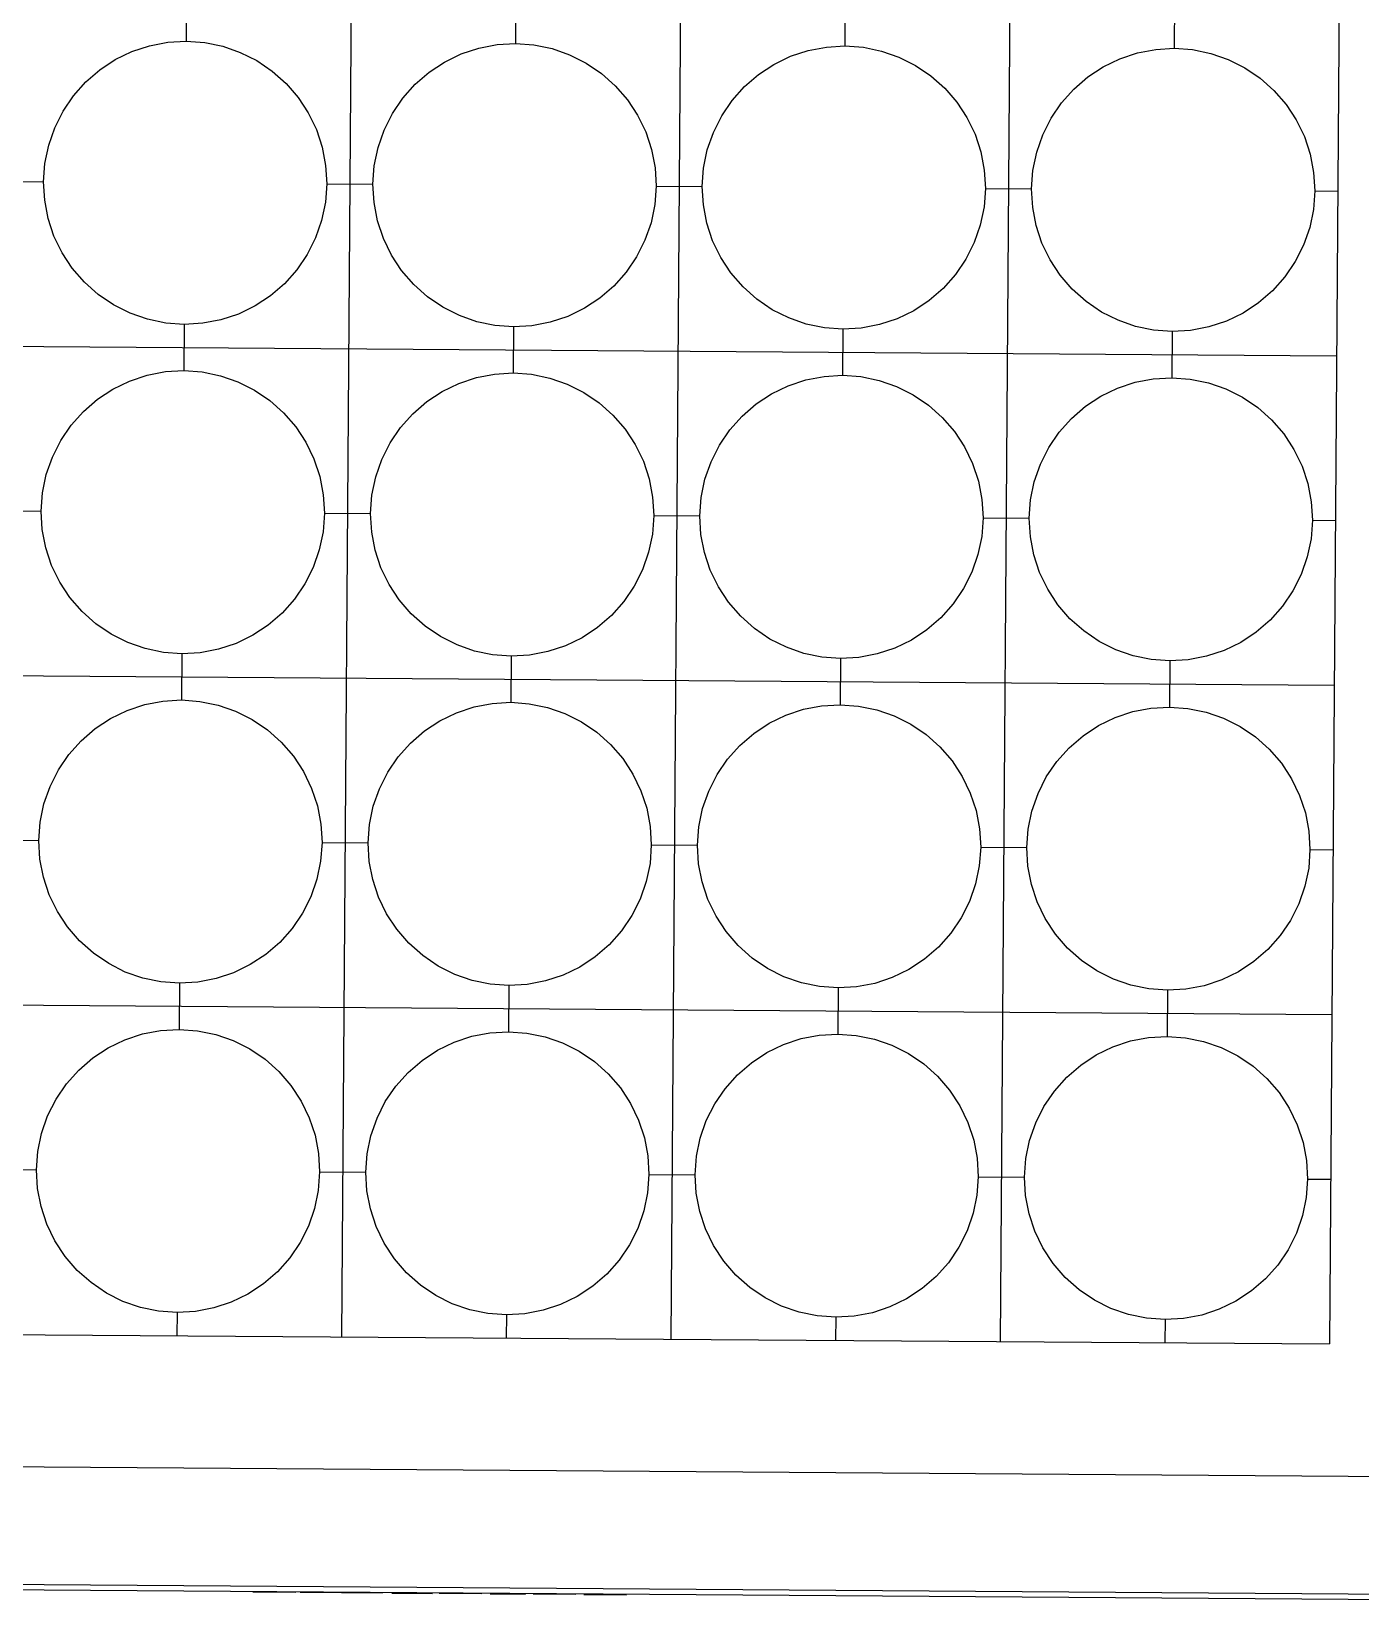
# Model space of a CAD drawing. Header units: metres. Extents: x 113 to 8702, y -1158 to 1243.
# Drawn here: x 5910.5867 to 5910.7913, y -732.7161 to -732.474 of the extents above; entities that cross this region are included whole.
import ezdxf

# ---------------------------------------------------------------- set-up
doc = ezdxf.new("R2010")
doc.units = ezdxf.units.M
doc.header["$MEASUREMENT"] = 0
doc.layers.add('elevattion line', color=7, linetype='Continuous')

# ---------------------------------------------------------------- blocks, each defined once
blk = doc.blocks.new('microwave')
at = {"color": 250}
for p, q in [((9.6507, 8.76157), (10.1123, 8.76157)), ((9.8557, 8.76167), (9.8495, 8.76167)), ((9.86824, 8.76167), (9.85636, 8.76167)), ((9.86956, 8.76167), (9.87547, 8.76167)), ((9.8826, 8.76167), (9.8764, 8.76167)), ((9.88377, 8.76167), (9.88889, 8.76167)), ((9.89618, 8.76167), (9.88998, 8.76167)), ((9.8973, 8.76167), (9.9035, 8.76167)), ((10.1134, 8.76084), (9.6507, 8.76084)), ((9.6507, 8.74378), (10.1134, 8.74378))]:
    blk.add_line(p, q, dxfattribs=at)
at = {"color": 252}
for p, q in [((9.71933, 8.72471), (10.00478, 8.72471)), ((9.83827, 8.72137), (9.83827, 8.72471)), ((9.86206, 8.43926), (9.86206, 8.72471)), ((9.88584, 8.72137), (9.88584, 8.72471)), ((9.90963, 8.43926), (9.90963, 8.72471)), ((9.93342, 8.72137), (9.93342, 8.72471)), ((9.9572, 8.43926), (9.9572, 8.72471)), ((9.98099, 8.72137), (9.98099, 8.72471)), ((10.00478, 8.43926), (10.00478, 8.72471)), ((9.83298, 8.72067), (9.83044, 8.71981)), ((9.8356, 8.72119), (9.83298, 8.72067)), ((9.83827, 8.72137), (9.8356, 8.72119)), ((9.84094, 8.72119), (9.83827, 8.72137)), ((9.84356, 8.72067), (9.84094, 8.72119)), ((9.84609, 8.71981), (9.84356, 8.72067)), ((9.88055, 8.72067), (9.87802, 8.71981)), ((9.88317, 8.72119), (9.88055, 8.72067)), ((9.88584, 8.72137), (9.88317, 8.72119)), ((9.88851, 8.72119), (9.88584, 8.72137)), ((9.89114, 8.72067), (9.88851, 8.72119)), ((9.89367, 8.71981), (9.89114, 8.72067)), ((9.92812, 8.72067), (9.92559, 8.71981)), ((9.93075, 8.72119), (9.92812, 8.72067)), ((9.93342, 8.72137), (9.93075, 8.72119)), ((9.93609, 8.72119), (9.93342, 8.72137)), ((9.93871, 8.72067), (9.93609, 8.72119)), ((9.94124, 8.71981), (9.93871, 8.72067)), ((9.9757, 8.72067), (9.97317, 8.71981)), ((9.97832, 8.72119), (9.9757, 8.72067)), ((9.98099, 8.72137), (9.97832, 8.72119)), ((9.98366, 8.72119), (9.98099, 8.72137)), ((9.98628, 8.72067), (9.98366, 8.72119)), ((9.98882, 8.71981), (9.98628, 8.72067)), ((9.82804, 8.71863), (9.82582, 8.71714)), ((9.83044, 8.71981), (9.82804, 8.71863)), ((9.84849, 8.71863), (9.84609, 8.71981)), ((9.85072, 8.71714), (9.84849, 8.71863)), ((9.87562, 8.71863), (9.87339, 8.71714)), ((9.87802, 8.71981), (9.87562, 8.71863)), ((9.89607, 8.71863), (9.89367, 8.71981)), ((9.89829, 8.71714), (9.89607, 8.71863)), ((9.92319, 8.71863), (9.92097, 8.71714)), ((9.92559, 8.71981), (9.92319, 8.71863)), ((9.94364, 8.71863), (9.94124, 8.71981)), ((9.94587, 8.71714), (9.94364, 8.71863)), ((9.97077, 8.71863), (9.96854, 8.71714)), ((9.97317, 8.71981), (9.97077, 8.71863)), ((9.99122, 8.71863), (9.98882, 8.71981)), ((9.99344, 8.71714), (9.99122, 8.71863)), ((9.82582, 8.71714), (9.82381, 8.71538)), ((9.85273, 8.71538), (9.85072, 8.71714)), ((9.87339, 8.71714), (9.87138, 8.71538)), ((9.9003, 8.71538), (9.89829, 8.71714)), ((9.92097, 8.71714), (9.91896, 8.71538)), ((9.94788, 8.71538), (9.94587, 8.71714)), ((9.96854, 8.71714), (9.96653, 8.71538)), ((9.99545, 8.71538), (9.99344, 8.71714)), ((9.82204, 8.71337), (9.82056, 8.71114)), ((9.82381, 8.71538), (9.82204, 8.71337)), ((9.85449, 8.71337), (9.85273, 8.71538)), ((9.85598, 8.71114), (9.85449, 8.71337)), ((9.86962, 8.71337), (9.86813, 8.71114)), ((9.87138, 8.71538), (9.86962, 8.71337)), ((9.90207, 8.71337), (9.9003, 8.71538)), ((9.90355, 8.71114), (9.90207, 8.71337)), ((9.91719, 8.71337), (9.91571, 8.71114)), ((9.91896, 8.71538), (9.91719, 8.71337)), ((9.94964, 8.71337), (9.94788, 8.71538)), ((9.95113, 8.71114), (9.94964, 8.71337)), ((9.96477, 8.71337), (9.96328, 8.71114)), ((9.96653, 8.71538), (9.96477, 8.71337)), ((9.99722, 8.71337), (9.99545, 8.71538)), ((9.9987, 8.71114), (9.99722, 8.71337)), ((9.82056, 8.71114), (9.81937, 8.70874)), ((9.85716, 8.70874), (9.85598, 8.71114)), ((9.86813, 8.71114), (9.86695, 8.70874)), ((9.90474, 8.70874), (9.90355, 8.71114)), ((9.91571, 8.71114), (9.91452, 8.70874)), ((9.95231, 8.70874), (9.95113, 8.71114)), ((9.96328, 8.71114), (9.9621, 8.70874)), ((9.99989, 8.70874), (9.9987, 8.71114)), ((9.81937, 8.70874), (9.81851, 8.70621)), ((9.85802, 8.70621), (9.85716, 8.70874)), ((9.86695, 8.70874), (9.86609, 8.70621)), ((9.9056, 8.70621), (9.90474, 8.70874)), ((9.91452, 8.70874), (9.91366, 8.70621)), ((9.95317, 8.70621), (9.95231, 8.70874)), ((9.9621, 8.70874), (9.96124, 8.70621)), ((10.00075, 8.70621), (9.99989, 8.70874)), ((9.81851, 8.70621), (9.81799, 8.70359)), ((9.85854, 8.70359), (9.85802, 8.70621)), ((9.86609, 8.70621), (9.86557, 8.70359)), ((9.90612, 8.70359), (9.9056, 8.70621)), ((9.91366, 8.70621), (9.91314, 8.70359)), ((9.95369, 8.70359), (9.95317, 8.70621)), ((9.96124, 8.70621), (9.96072, 8.70359)), ((10.00127, 8.70359), (10.00075, 8.70621)), ((9.81799, 8.70359), (9.81782, 8.70092)), ((9.85872, 8.70092), (9.85854, 8.70359)), ((9.86557, 8.70359), (9.86539, 8.70092)), ((9.90629, 8.70092), (9.90612, 8.70359)), ((9.91314, 8.70359), (9.91297, 8.70092)), ((9.95387, 8.70092), (9.95369, 8.70359)), ((9.96072, 8.70359), (9.96054, 8.70092)), ((10.00144, 8.70092), (10.00127, 8.70359)), ((9.81114, 8.70092), (9.81782, 8.70092)), ((9.81782, 8.70092), (9.81799, 8.69825)), ((9.85854, 8.69825), (9.85872, 8.70092)), ((9.85872, 8.70092), (9.86539, 8.70092)), ((9.86539, 8.70092), (9.86557, 8.69825)), ((9.90612, 8.69825), (9.90629, 8.70092)), ((9.90629, 8.70092), (9.91297, 8.70092)), ((9.91297, 8.70092), (9.91314, 8.69825)), ((9.95369, 8.69825), (9.95387, 8.70092)), ((9.95387, 8.70092), (9.96054, 8.70092)), ((9.96054, 8.70092), (9.96072, 8.69825)), ((10.00127, 8.69825), (10.00144, 8.70092)), ((10.00144, 8.70092), (10.00478, 8.70092)), ((9.81799, 8.69825), (9.81851, 8.69563)), ((9.85802, 8.69563), (9.85854, 8.69825)), ((9.86557, 8.69825), (9.86609, 8.69563)), ((9.9056, 8.69563), (9.90612, 8.69825)), ((9.91314, 8.69825), (9.91366, 8.69563)), ((9.95317, 8.69563), (9.95369, 8.69825)), ((9.96072, 8.69825), (9.96124, 8.69563)), ((10.00075, 8.69563), (10.00127, 8.69825)), ((9.81851, 8.69563), (9.81937, 8.69309)), ((9.85716, 8.69309), (9.85802, 8.69563)), ((9.86609, 8.69563), (9.86695, 8.69309)), ((9.90474, 8.69309), (9.9056, 8.69563)), ((9.91366, 8.69563), (9.91452, 8.69309)), ((9.95231, 8.69309), (9.95317, 8.69563)), ((9.96124, 8.69563), (9.9621, 8.69309)), ((9.99989, 8.69309), (10.00075, 8.69563)), ((9.81937, 8.69309), (9.82056, 8.69069)), ((9.85598, 8.69069), (9.85716, 8.69309)), ((9.86695, 8.69309), (9.86813, 8.69069)), ((9.90355, 8.69069), (9.90474, 8.69309)), ((9.91452, 8.69309), (9.91571, 8.69069)), ((9.95113, 8.69069), (9.95231, 8.69309)), ((9.9621, 8.69309), (9.96328, 8.69069)), ((9.9987, 8.69069), (9.99989, 8.69309)), ((9.82056, 8.69069), (9.82204, 8.68847)), ((9.85449, 8.68847), (9.85598, 8.69069)), ((9.86813, 8.69069), (9.86962, 8.68847)), ((9.90207, 8.68847), (9.90355, 8.69069)), ((9.91571, 8.69069), (9.91719, 8.68847)), ((9.94964, 8.68847), (9.95113, 8.69069)), ((9.96328, 8.69069), (9.96477, 8.68847)), ((9.99722, 8.68847), (9.9987, 8.69069)), ((9.82204, 8.68847), (9.82381, 8.68646)), ((9.85273, 8.68646), (9.85449, 8.68847)), ((9.86962, 8.68847), (9.87138, 8.68646)), ((9.9003, 8.68646), (9.90207, 8.68847)), ((9.91719, 8.68847), (9.91896, 8.68646)), ((9.94788, 8.68646), (9.94964, 8.68847)), ((9.96477, 8.68847), (9.96653, 8.68646)), ((9.99545, 8.68646), (9.99722, 8.68847)), ((9.82381, 8.68646), (9.82582, 8.68469)), ((9.85072, 8.68469), (9.85273, 8.68646)), ((9.87138, 8.68646), (9.87339, 8.68469)), ((9.89829, 8.68469), (9.9003, 8.68646)), ((9.91896, 8.68646), (9.92097, 8.68469)), ((9.94587, 8.68469), (9.94788, 8.68646)), ((9.96653, 8.68646), (9.96854, 8.68469)), ((9.99344, 8.68469), (9.99545, 8.68646)), ((9.82582, 8.68469), (9.82804, 8.68321)), ((9.84849, 8.68321), (9.85072, 8.68469)), ((9.87339, 8.68469), (9.87562, 8.68321)), ((9.89607, 8.68321), (9.89829, 8.68469)), ((9.92097, 8.68469), (9.92319, 8.68321)), ((9.94364, 8.68321), (9.94587, 8.68469)), ((9.96854, 8.68469), (9.97077, 8.68321)), ((9.99122, 8.68321), (9.99344, 8.68469)), ((9.82804, 8.68321), (9.83044, 8.68202)), ((9.83044, 8.68202), (9.83298, 8.68116)), ((9.84356, 8.68116), (9.84609, 8.68202)), ((9.84609, 8.68202), (9.84849, 8.68321)), ((9.87562, 8.68321), (9.87802, 8.68202)), ((9.87802, 8.68202), (9.88055, 8.68116)), ((9.89114, 8.68116), (9.89367, 8.68202)), ((9.89367, 8.68202), (9.89607, 8.68321)), ((9.92319, 8.68321), (9.92559, 8.68202)), ((9.92559, 8.68202), (9.92812, 8.68116)), ((9.93871, 8.68116), (9.94124, 8.68202)), ((9.94124, 8.68202), (9.94364, 8.68321)), ((9.97077, 8.68321), (9.97317, 8.68202)), ((9.97317, 8.68202), (9.9757, 8.68116)), ((9.98628, 8.68116), (9.98882, 8.68202)), ((9.98882, 8.68202), (9.99122, 8.68321)), ((9.83298, 8.68116), (9.8356, 8.68064)), ((9.8356, 8.68064), (9.83827, 8.68047)), ((9.83827, 8.68047), (9.84094, 8.68064)), ((9.83827, 8.67379), (9.83827, 8.68047)), ((9.84094, 8.68064), (9.84356, 8.68116)), ((9.88055, 8.68116), (9.88317, 8.68064)), ((9.88317, 8.68064), (9.88584, 8.68047)), ((9.88584, 8.68047), (9.88851, 8.68064)), ((9.88584, 8.67379), (9.88584, 8.68047)), ((9.88851, 8.68064), (9.89114, 8.68116)), ((9.92812, 8.68116), (9.93075, 8.68064)), ((9.93075, 8.68064), (9.93342, 8.68047)), ((9.93342, 8.68047), (9.93609, 8.68064)), ((9.93342, 8.67379), (9.93342, 8.68047)), ((9.93609, 8.68064), (9.93871, 8.68116)), ((9.9757, 8.68116), (9.97832, 8.68064)), ((9.97832, 8.68064), (9.98099, 8.68047)), ((9.98099, 8.68047), (9.98366, 8.68064)), ((9.98099, 8.67379), (9.98099, 8.68047)), ((9.98366, 8.68064), (9.98628, 8.68116)), ((9.71933, 8.67713), (10.00478, 8.67713)), ((9.83298, 8.6731), (9.83044, 8.67224)), ((9.8356, 8.67362), (9.83298, 8.6731)), ((9.83827, 8.67379), (9.8356, 8.67362)), ((9.84094, 8.67362), (9.83827, 8.67379)), ((9.84356, 8.6731), (9.84094, 8.67362)), ((9.84609, 8.67224), (9.84356, 8.6731)), ((9.88055, 8.6731), (9.87802, 8.67224)), ((9.88317, 8.67362), (9.88055, 8.6731)), ((9.88584, 8.67379), (9.88317, 8.67362)), ((9.88851, 8.67362), (9.88584, 8.67379)), ((9.89114, 8.6731), (9.88851, 8.67362)), ((9.89367, 8.67224), (9.89114, 8.6731)), ((9.92812, 8.6731), (9.92559, 8.67224)), ((9.93075, 8.67362), (9.92812, 8.6731)), ((9.93342, 8.67379), (9.93075, 8.67362)), ((9.93609, 8.67362), (9.93342, 8.67379)), ((9.93871, 8.6731), (9.93609, 8.67362)), ((9.94124, 8.67224), (9.93871, 8.6731)), ((9.9757, 8.6731), (9.97317, 8.67224)), ((9.97832, 8.67362), (9.9757, 8.6731)), ((9.98099, 8.67379), (9.97832, 8.67362)), ((9.98366, 8.67362), (9.98099, 8.67379)), ((9.98628, 8.6731), (9.98366, 8.67362)), ((9.98882, 8.67224), (9.98628, 8.6731)), ((9.82804, 8.67105), (9.82582, 8.66957)), ((9.83044, 8.67224), (9.82804, 8.67105)), ((9.84849, 8.67105), (9.84609, 8.67224)), ((9.85072, 8.66957), (9.84849, 8.67105)), ((9.87562, 8.67105), (9.87339, 8.66957)), ((9.87802, 8.67224), (9.87562, 8.67105)), ((9.89607, 8.67105), (9.89367, 8.67224)), ((9.89829, 8.66957), (9.89607, 8.67105)), ((9.92319, 8.67105), (9.92097, 8.66957)), ((9.92559, 8.67224), (9.92319, 8.67105)), ((9.94364, 8.67105), (9.94124, 8.67224)), ((9.94587, 8.66957), (9.94364, 8.67105)), ((9.97077, 8.67105), (9.96854, 8.66957)), ((9.97317, 8.67224), (9.97077, 8.67105)), ((9.99122, 8.67105), (9.98882, 8.67224)), ((9.99344, 8.66957), (9.99122, 8.67105)), ((9.82381, 8.6678), (9.82204, 8.66579)), ((9.82582, 8.66957), (9.82381, 8.6678)), ((9.85273, 8.6678), (9.85072, 8.66957)), ((9.85449, 8.66579), (9.85273, 8.6678)), ((9.87138, 8.6678), (9.86962, 8.66579)), ((9.87339, 8.66957), (9.87138, 8.6678)), ((9.9003, 8.6678), (9.89829, 8.66957)), ((9.90207, 8.66579), (9.9003, 8.6678)), ((9.91896, 8.6678), (9.91719, 8.66579)), ((9.92097, 8.66957), (9.91896, 8.6678)), ((9.94788, 8.6678), (9.94587, 8.66957)), ((9.94964, 8.66579), (9.94788, 8.6678)), ((9.96653, 8.6678), (9.96477, 8.66579)), ((9.96854, 8.66957), (9.96653, 8.6678)), ((9.99545, 8.6678), (9.99344, 8.66957)), ((9.99722, 8.66579), (9.99545, 8.6678)), ((9.82204, 8.66579), (9.82056, 8.66357)), ((9.85598, 8.66357), (9.85449, 8.66579)), ((9.86962, 8.66579), (9.86813, 8.66357)), ((9.90355, 8.66357), (9.90207, 8.66579)), ((9.91719, 8.66579), (9.91571, 8.66357)), ((9.95113, 8.66357), (9.94964, 8.66579)), ((9.96477, 8.66579), (9.96328, 8.66357)), ((9.9987, 8.66357), (9.99722, 8.66579)), ((9.82056, 8.66357), (9.81937, 8.66117)), ((9.85716, 8.66117), (9.85598, 8.66357)), ((9.86813, 8.66357), (9.86695, 8.66117)), ((9.90474, 8.66117), (9.90355, 8.66357)), ((9.91571, 8.66357), (9.91452, 8.66117)), ((9.95231, 8.66117), (9.95113, 8.66357)), ((9.96328, 8.66357), (9.9621, 8.66117)), ((9.99989, 8.66117), (9.9987, 8.66357)), ((9.81937, 8.66117), (9.81851, 8.65864)), ((9.85802, 8.65864), (9.85716, 8.66117)), ((9.86695, 8.66117), (9.86609, 8.65864)), ((9.9056, 8.65864), (9.90474, 8.66117)), ((9.91452, 8.66117), (9.91366, 8.65864)), ((9.95317, 8.65864), (9.95231, 8.66117)), ((9.9621, 8.66117), (9.96124, 8.65864)), ((10.00075, 8.65864), (9.99989, 8.66117)), ((9.81851, 8.65864), (9.81799, 8.65601)), ((9.85854, 8.65601), (9.85802, 8.65864)), ((9.86609, 8.65864), (9.86557, 8.65601)), ((9.90612, 8.65601), (9.9056, 8.65864)), ((9.91366, 8.65864), (9.91314, 8.65601)), ((9.95369, 8.65601), (9.95317, 8.65864)), ((9.96124, 8.65864), (9.96072, 8.65601)), ((10.00127, 8.65601), (10.00075, 8.65864)), ((9.81799, 8.65601), (9.81782, 8.65334)), ((9.85872, 8.65334), (9.85854, 8.65601)), ((9.86557, 8.65601), (9.86539, 8.65334)), ((9.90629, 8.65334), (9.90612, 8.65601)), ((9.91314, 8.65601), (9.91297, 8.65334)), ((9.95387, 8.65334), (9.95369, 8.65601)), ((9.96072, 8.65601), (9.96054, 8.65334)), ((10.00144, 8.65334), (10.00127, 8.65601)), ((9.81114, 8.65334), (9.81782, 8.65334)), ((9.81782, 8.65334), (9.81799, 8.65067)), ((9.85854, 8.65067), (9.85872, 8.65334)), ((9.85872, 8.65334), (9.86539, 8.65334)), ((9.86539, 8.65334), (9.86557, 8.65067)), ((9.90612, 8.65067), (9.90629, 8.65334)), ((9.90629, 8.65334), (9.91297, 8.65334)), ((9.91297, 8.65334), (9.91314, 8.65067)), ((9.95369, 8.65067), (9.95387, 8.65334)), ((9.95387, 8.65334), (9.96054, 8.65334)), ((9.96054, 8.65334), (9.96072, 8.65067)), ((10.00127, 8.65067), (10.00144, 8.65334)), ((10.00144, 8.65334), (10.00478, 8.65334)), ((9.81799, 8.65067), (9.81851, 8.64805)), ((9.85802, 8.64805), (9.85854, 8.65067)), ((9.86557, 8.65067), (9.86609, 8.64805)), ((9.9056, 8.64805), (9.90612, 8.65067)), ((9.91314, 8.65067), (9.91366, 8.64805)), ((9.95317, 8.64805), (9.95369, 8.65067)), ((9.96072, 8.65067), (9.96124, 8.64805)), ((10.00075, 8.64805), (10.00127, 8.65067)), ((9.81851, 8.64805), (9.81937, 8.64552)), ((9.85716, 8.64552), (9.85802, 8.64805)), ((9.86609, 8.64805), (9.86695, 8.64552)), ((9.90474, 8.64552), (9.9056, 8.64805)), ((9.91366, 8.64805), (9.91452, 8.64552)), ((9.95231, 8.64552), (9.95317, 8.64805)), ((9.96124, 8.64805), (9.9621, 8.64552)), ((9.99989, 8.64552), (10.00075, 8.64805)), ((9.81937, 8.64552), (9.82056, 8.64312)), ((9.85598, 8.64312), (9.85716, 8.64552)), ((9.86695, 8.64552), (9.86813, 8.64312)), ((9.90355, 8.64312), (9.90474, 8.64552)), ((9.91452, 8.64552), (9.91571, 8.64312)), ((9.95113, 8.64312), (9.95231, 8.64552)), ((9.9621, 8.64552), (9.96328, 8.64312)), ((9.9987, 8.64312), (9.99989, 8.64552)), ((9.82056, 8.64312), (9.82204, 8.64089)), ((9.85449, 8.64089), (9.85598, 8.64312)), ((9.86813, 8.64312), (9.86962, 8.64089)), ((9.90207, 8.64089), (9.90355, 8.64312)), ((9.91571, 8.64312), (9.91719, 8.64089)), ((9.94964, 8.64089), (9.95113, 8.64312)), ((9.96328, 8.64312), (9.96477, 8.64089)), ((9.99722, 8.64089), (9.9987, 8.64312)), ((9.82204, 8.64089), (9.82381, 8.63888)), ((9.85273, 8.63888), (9.85449, 8.64089)), ((9.86962, 8.64089), (9.87138, 8.63888)), ((9.9003, 8.63888), (9.90207, 8.64089)), ((9.91719, 8.64089), (9.91896, 8.63888)), ((9.94788, 8.63888), (9.94964, 8.64089)), ((9.96477, 8.64089), (9.96653, 8.63888)), ((9.99545, 8.63888), (9.99722, 8.64089)), ((9.82381, 8.63888), (9.82582, 8.63712)), ((9.85072, 8.63712), (9.85273, 8.63888)), ((9.87138, 8.63888), (9.87339, 8.63712)), ((9.89829, 8.63712), (9.9003, 8.63888)), ((9.91896, 8.63888), (9.92097, 8.63712)), ((9.94587, 8.63712), (9.94788, 8.63888)), ((9.96653, 8.63888), (9.96854, 8.63712)), ((9.99344, 8.63712), (9.99545, 8.63888)), ((9.82582, 8.63712), (9.82804, 8.63563)), ((9.84849, 8.63563), (9.85072, 8.63712)), ((9.87339, 8.63712), (9.87562, 8.63563)), ((9.89607, 8.63563), (9.89829, 8.63712)), ((9.92097, 8.63712), (9.92319, 8.63563)), ((9.94364, 8.63563), (9.94587, 8.63712)), ((9.96854, 8.63712), (9.97077, 8.63563)), ((9.99122, 8.63563), (9.99344, 8.63712)), ((9.82804, 8.63563), (9.83044, 8.63445)), ((9.83044, 8.63445), (9.83298, 8.63359)), ((9.84356, 8.63359), (9.84609, 8.63445)), ((9.84609, 8.63445), (9.84849, 8.63563)), ((9.87562, 8.63563), (9.87802, 8.63445)), ((9.87802, 8.63445), (9.88055, 8.63359)), ((9.89114, 8.63359), (9.89367, 8.63445)), ((9.89367, 8.63445), (9.89607, 8.63563)), ((9.92319, 8.63563), (9.92559, 8.63445)), ((9.92559, 8.63445), (9.92812, 8.63359)), ((9.93871, 8.63359), (9.94124, 8.63445)), ((9.94124, 8.63445), (9.94364, 8.63563)), ((9.97077, 8.63563), (9.97317, 8.63445)), ((9.97317, 8.63445), (9.9757, 8.63359)), ((9.98628, 8.63359), (9.98882, 8.63445)), ((9.98882, 8.63445), (9.99122, 8.63563)), ((9.83298, 8.63359), (9.8356, 8.63307)), ((9.8356, 8.63307), (9.83827, 8.63289)), ((9.83827, 8.63289), (9.84094, 8.63307)), ((9.83827, 8.62622), (9.83827, 8.63289)), ((9.84094, 8.63307), (9.84356, 8.63359)), ((9.88055, 8.63359), (9.88317, 8.63307)), ((9.88317, 8.63307), (9.88584, 8.63289)), ((9.88584, 8.63289), (9.88851, 8.63307)), ((9.88584, 8.62622), (9.88584, 8.63289)), ((9.88851, 8.63307), (9.89114, 8.63359)), ((9.92812, 8.63359), (9.93075, 8.63307)), ((9.93075, 8.63307), (9.93342, 8.63289)), ((9.93342, 8.63289), (9.93609, 8.63307)), ((9.93342, 8.62622), (9.93342, 8.63289)), ((9.93609, 8.63307), (9.93871, 8.63359)), ((9.9757, 8.63359), (9.97832, 8.63307)), ((9.97832, 8.63307), (9.98099, 8.63289)), ((9.98099, 8.63289), (9.98366, 8.63307)), ((9.98099, 8.62622), (9.98099, 8.63289)), ((9.98366, 8.63307), (9.98628, 8.63359)), ((9.71933, 8.62956), (10.00478, 8.62956)), ((9.83044, 8.62466), (9.82804, 8.62348)), ((9.83298, 8.62552), (9.83044, 8.62466)), ((9.8356, 8.62605), (9.83298, 8.62552)), ((9.83827, 8.62622), (9.8356, 8.62605)), ((9.84094, 8.62605), (9.83827, 8.62622)), ((9.84356, 8.62552), (9.84094, 8.62605)), ((9.84609, 8.62466), (9.84356, 8.62552)), ((9.84849, 8.62348), (9.84609, 8.62466)), ((9.87802, 8.62466), (9.87562, 8.62348)), ((9.88055, 8.62552), (9.87802, 8.62466)), ((9.88317, 8.62605), (9.88055, 8.62552)), ((9.88584, 8.62622), (9.88317, 8.62605)), ((9.88851, 8.62605), (9.88584, 8.62622)), ((9.89114, 8.62552), (9.88851, 8.62605)), ((9.89367, 8.62466), (9.89114, 8.62552)), ((9.89607, 8.62348), (9.89367, 8.62466)), ((9.92559, 8.62466), (9.92319, 8.62348)), ((9.92812, 8.62552), (9.92559, 8.62466)), ((9.93075, 8.62605), (9.92812, 8.62552)), ((9.93342, 8.62622), (9.93075, 8.62605)), ((9.93609, 8.62605), (9.93342, 8.62622)), ((9.93871, 8.62552), (9.93609, 8.62605)), ((9.94124, 8.62466), (9.93871, 8.62552)), ((9.94364, 8.62348), (9.94124, 8.62466)), ((9.97317, 8.62466), (9.97077, 8.62348)), ((9.9757, 8.62552), (9.97317, 8.62466)), ((9.97832, 8.62605), (9.9757, 8.62552)), ((9.98099, 8.62622), (9.97832, 8.62605)), ((9.98366, 8.62605), (9.98099, 8.62622)), ((9.98628, 8.62552), (9.98366, 8.62605)), ((9.98882, 8.62466), (9.98628, 8.62552)), ((9.99122, 8.62348), (9.98882, 8.62466)), ((9.82804, 8.62348), (9.82582, 8.62199)), ((9.85072, 8.62199), (9.84849, 8.62348)), ((9.87562, 8.62348), (9.87339, 8.62199)), ((9.89829, 8.62199), (9.89607, 8.62348)), ((9.92319, 8.62348), (9.92097, 8.62199)), ((9.94587, 8.62199), (9.94364, 8.62348)), ((9.97077, 8.62348), (9.96854, 8.62199)), ((9.99344, 8.62199), (9.99122, 8.62348)), ((9.82381, 8.62023), (9.82204, 8.61822)), ((9.82582, 8.62199), (9.82381, 8.62023)), ((9.85273, 8.62023), (9.85072, 8.62199)), ((9.85449, 8.61822), (9.85273, 8.62023)), ((9.87138, 8.62023), (9.86962, 8.61822)), ((9.87339, 8.62199), (9.87138, 8.62023)), ((9.9003, 8.62023), (9.89829, 8.62199)), ((9.90207, 8.61822), (9.9003, 8.62023)), ((9.91896, 8.62023), (9.91719, 8.61822)), ((9.92097, 8.62199), (9.91896, 8.62023)), ((9.94788, 8.62023), (9.94587, 8.62199)), ((9.94964, 8.61822), (9.94788, 8.62023)), ((9.96653, 8.62023), (9.96477, 8.61822)), ((9.96854, 8.62199), (9.96653, 8.62023)), ((9.99545, 8.62023), (9.99344, 8.62199)), ((9.99722, 8.61822), (9.99545, 8.62023)), ((9.82204, 8.61822), (9.82056, 8.61599)), ((9.85598, 8.61599), (9.85449, 8.61822)), ((9.86962, 8.61822), (9.86813, 8.61599)), ((9.90355, 8.61599), (9.90207, 8.61822)), ((9.91719, 8.61822), (9.91571, 8.61599)), ((9.95113, 8.61599), (9.94964, 8.61822)), ((9.96477, 8.61822), (9.96328, 8.61599)), ((9.9987, 8.61599), (9.99722, 8.61822)), ((9.82056, 8.61599), (9.81937, 8.6136)), ((9.85716, 8.6136), (9.85598, 8.61599)), ((9.86813, 8.61599), (9.86695, 8.6136)), ((9.90474, 8.6136), (9.90355, 8.61599)), ((9.91571, 8.61599), (9.91452, 8.6136)), ((9.95231, 8.6136), (9.95113, 8.61599)), ((9.96328, 8.61599), (9.9621, 8.6136)), ((9.99989, 8.6136), (9.9987, 8.61599)), ((9.81937, 8.6136), (9.81851, 8.61106)), ((9.85802, 8.61106), (9.85716, 8.6136)), ((9.86695, 8.6136), (9.86609, 8.61106)), ((9.9056, 8.61106), (9.90474, 8.6136)), ((9.91452, 8.6136), (9.91366, 8.61106)), ((9.95317, 8.61106), (9.95231, 8.6136)), ((9.9621, 8.6136), (9.96124, 8.61106)), ((10.00075, 8.61106), (9.99989, 8.6136)), ((9.81851, 8.61106), (9.81799, 8.60844)), ((9.85854, 8.60844), (9.85802, 8.61106)), ((9.86609, 8.61106), (9.86557, 8.60844)), ((9.90612, 8.60844), (9.9056, 8.61106)), ((9.91366, 8.61106), (9.91314, 8.60844)), ((9.95369, 8.60844), (9.95317, 8.61106)), ((9.96124, 8.61106), (9.96072, 8.60844)), ((10.00127, 8.60844), (10.00075, 8.61106)), ((9.81799, 8.60844), (9.81782, 8.60577)), ((9.85872, 8.60577), (9.85854, 8.60844)), ((9.86557, 8.60844), (9.86539, 8.60577)), ((9.90629, 8.60577), (9.90612, 8.60844)), ((9.91314, 8.60844), (9.91297, 8.60577)), ((9.95387, 8.60577), (9.95369, 8.60844)), ((9.96072, 8.60844), (9.96054, 8.60577)), ((10.00144, 8.60577), (10.00127, 8.60844)), ((9.81114, 8.60577), (9.81782, 8.60577)), ((9.81782, 8.60577), (9.81799, 8.6031)), ((9.85854, 8.6031), (9.85872, 8.60577)), ((9.85872, 8.60577), (9.86539, 8.60577)), ((9.86539, 8.60577), (9.86557, 8.6031)), ((9.90612, 8.6031), (9.90629, 8.60577)), ((9.90629, 8.60577), (9.91297, 8.60577)), ((9.91297, 8.60577), (9.91314, 8.6031)), ((9.95369, 8.6031), (9.95387, 8.60577)), ((9.95387, 8.60577), (9.96054, 8.60577)), ((9.96054, 8.60577), (9.96072, 8.6031)), ((10.00127, 8.6031), (10.00144, 8.60577)), ((10.00144, 8.60577), (10.00478, 8.60577)), ((9.81799, 8.6031), (9.81851, 8.60048)), ((9.85802, 8.60048), (9.85854, 8.6031)), ((9.86557, 8.6031), (9.86609, 8.60048)), ((9.9056, 8.60048), (9.90612, 8.6031)), ((9.91314, 8.6031), (9.91366, 8.60048)), ((9.95317, 8.60048), (9.95369, 8.6031)), ((9.96072, 8.6031), (9.96124, 8.60048)), ((10.00075, 8.60048), (10.00127, 8.6031)), ((9.81851, 8.60048), (9.81937, 8.59794)), ((9.85716, 8.59794), (9.85802, 8.60048)), ((9.86609, 8.60048), (9.86695, 8.59794)), ((9.90474, 8.59794), (9.9056, 8.60048)), ((9.91366, 8.60048), (9.91452, 8.59794)), ((9.95231, 8.59794), (9.95317, 8.60048)), ((9.96124, 8.60048), (9.9621, 8.59794)), ((9.99989, 8.59794), (10.00075, 8.60048)), ((9.81937, 8.59794), (9.82056, 8.59554)), ((9.85598, 8.59554), (9.85716, 8.59794)), ((9.86695, 8.59794), (9.86813, 8.59554)), ((9.90355, 8.59554), (9.90474, 8.59794)), ((9.91452, 8.59794), (9.91571, 8.59554)), ((9.95113, 8.59554), (9.95231, 8.59794)), ((9.9621, 8.59794), (9.96328, 8.59554)), ((9.9987, 8.59554), (9.99989, 8.59794)), ((9.82056, 8.59554), (9.82204, 8.59332)), ((9.85449, 8.59332), (9.85598, 8.59554)), ((9.86813, 8.59554), (9.86962, 8.59332)), ((9.90207, 8.59332), (9.90355, 8.59554)), ((9.91571, 8.59554), (9.91719, 8.59332)), ((9.94964, 8.59332), (9.95113, 8.59554)), ((9.96328, 8.59554), (9.96477, 8.59332)), ((9.99722, 8.59332), (9.9987, 8.59554)), ((9.82204, 8.59332), (9.82381, 8.59131)), ((9.85273, 8.59131), (9.85449, 8.59332)), ((9.86962, 8.59332), (9.87138, 8.59131)), ((9.9003, 8.59131), (9.90207, 8.59332)), ((9.91719, 8.59332), (9.91896, 8.59131)), ((9.94788, 8.59131), (9.94964, 8.59332)), ((9.96477, 8.59332), (9.96653, 8.59131)), ((9.99545, 8.59131), (9.99722, 8.59332)), ((9.82381, 8.59131), (9.82582, 8.58954)), ((9.85072, 8.58954), (9.85273, 8.59131)), ((9.87138, 8.59131), (9.87339, 8.58954)), ((9.89829, 8.58954), (9.9003, 8.59131)), ((9.91896, 8.59131), (9.92097, 8.58954)), ((9.94587, 8.58954), (9.94788, 8.59131)), ((9.96653, 8.59131), (9.96854, 8.58954)), ((9.99344, 8.58954), (9.99545, 8.59131)), ((9.82582, 8.58954), (9.82804, 8.58806)), ((9.84849, 8.58806), (9.85072, 8.58954)), ((9.87339, 8.58954), (9.87562, 8.58806)), ((9.89607, 8.58806), (9.89829, 8.58954)), ((9.92097, 8.58954), (9.92319, 8.58806)), ((9.94364, 8.58806), (9.94587, 8.58954)), ((9.96854, 8.58954), (9.97077, 8.58806)), ((9.99122, 8.58806), (9.99344, 8.58954)), ((9.82804, 8.58806), (9.83044, 8.58688)), ((9.83044, 8.58688), (9.83298, 8.58602)), ((9.83298, 8.58602), (9.8356, 8.58549)), ((9.84094, 8.58549), (9.84356, 8.58602)), ((9.84356, 8.58602), (9.84609, 8.58688)), ((9.84609, 8.58688), (9.84849, 8.58806)), ((9.87562, 8.58806), (9.87802, 8.58688)), ((9.87802, 8.58688), (9.88055, 8.58602)), ((9.88055, 8.58602), (9.88317, 8.58549)), ((9.88851, 8.58549), (9.89114, 8.58602)), ((9.89114, 8.58602), (9.89367, 8.58688)), ((9.89367, 8.58688), (9.89607, 8.58806)), ((9.92319, 8.58806), (9.92559, 8.58688)), ((9.92559, 8.58688), (9.92812, 8.58602)), ((9.92812, 8.58602), (9.93075, 8.58549)), ((9.93609, 8.58549), (9.93871, 8.58602)), ((9.93871, 8.58602), (9.94124, 8.58688)), ((9.94124, 8.58688), (9.94364, 8.58806)), ((9.97077, 8.58806), (9.97317, 8.58688)), ((9.97317, 8.58688), (9.9757, 8.58602)), ((9.9757, 8.58602), (9.97832, 8.58549)), ((9.98366, 8.58549), (9.98628, 8.58602)), ((9.98628, 8.58602), (9.98882, 8.58688)), ((9.98882, 8.58688), (9.99122, 8.58806)), ((9.8356, 8.58549), (9.83827, 8.58532)), ((9.83827, 8.58532), (9.84094, 8.58549)), ((9.83827, 8.57865), (9.83827, 8.58532)), ((9.88317, 8.58549), (9.88584, 8.58532)), ((9.88584, 8.58532), (9.88851, 8.58549)), ((9.88584, 8.57865), (9.88584, 8.58532)), ((9.93075, 8.58549), (9.93342, 8.58532)), ((9.93342, 8.58532), (9.93609, 8.58549)), ((9.93342, 8.57865), (9.93342, 8.58532)), ((9.97832, 8.58549), (9.98099, 8.58532)), ((9.98099, 8.58532), (9.98366, 8.58549)), ((9.98099, 8.57865), (9.98099, 8.58532)), ((9.71933, 8.58198), (10.00478, 8.58198)), ((9.83044, 8.57709), (9.82804, 8.57591)), ((9.83298, 8.57795), (9.83044, 8.57709)), ((9.8356, 8.57847), (9.83298, 8.57795)), ((9.83827, 8.57865), (9.8356, 8.57847)), ((9.84094, 8.57847), (9.83827, 8.57865)), ((9.84356, 8.57795), (9.84094, 8.57847)), ((9.84609, 8.57709), (9.84356, 8.57795)), ((9.84849, 8.57591), (9.84609, 8.57709)), ((9.87802, 8.57709), (9.87562, 8.57591)), ((9.88055, 8.57795), (9.87802, 8.57709)), ((9.88317, 8.57847), (9.88055, 8.57795)), ((9.88584, 8.57865), (9.88317, 8.57847)), ((9.88851, 8.57847), (9.88584, 8.57865)), ((9.89114, 8.57795), (9.88851, 8.57847)), ((9.89367, 8.57709), (9.89114, 8.57795)), ((9.89607, 8.57591), (9.89367, 8.57709)), ((9.92559, 8.57709), (9.92319, 8.57591)), ((9.92812, 8.57795), (9.92559, 8.57709)), ((9.93075, 8.57847), (9.92812, 8.57795)), ((9.93342, 8.57865), (9.93075, 8.57847)), ((9.93609, 8.57847), (9.93342, 8.57865)), ((9.93871, 8.57795), (9.93609, 8.57847)), ((9.94124, 8.57709), (9.93871, 8.57795)), ((9.94364, 8.57591), (9.94124, 8.57709)), ((9.97317, 8.57709), (9.97077, 8.57591)), ((9.9757, 8.57795), (9.97317, 8.57709)), ((9.97832, 8.57847), (9.9757, 8.57795)), ((9.98099, 8.57865), (9.97832, 8.57847)), ((9.98366, 8.57847), (9.98099, 8.57865)), ((9.98628, 8.57795), (9.98366, 8.57847)), ((9.98882, 8.57709), (9.98628, 8.57795)), ((9.99122, 8.57591), (9.98882, 8.57709)), ((9.82804, 8.57591), (9.82582, 8.57442)), ((9.85072, 8.57442), (9.84849, 8.57591)), ((9.87562, 8.57591), (9.87339, 8.57442)), ((9.89829, 8.57442), (9.89607, 8.57591)), ((9.92319, 8.57591), (9.92097, 8.57442)), ((9.94587, 8.57442), (9.94364, 8.57591)), ((9.97077, 8.57591), (9.96854, 8.57442)), ((9.99344, 8.57442), (9.99122, 8.57591)), ((9.82381, 8.57266), (9.82204, 8.57064)), ((9.82582, 8.57442), (9.82381, 8.57266)), ((9.85273, 8.57266), (9.85072, 8.57442)), ((9.85449, 8.57064), (9.85273, 8.57266)), ((9.87138, 8.57266), (9.86962, 8.57064)), ((9.87339, 8.57442), (9.87138, 8.57266)), ((9.9003, 8.57266), (9.89829, 8.57442)), ((9.90207, 8.57064), (9.9003, 8.57266)), ((9.91896, 8.57266), (9.91719, 8.57064)), ((9.92097, 8.57442), (9.91896, 8.57266)), ((9.94788, 8.57266), (9.94587, 8.57442)), ((9.94964, 8.57064), (9.94788, 8.57266)), ((9.96653, 8.57266), (9.96477, 8.57064)), ((9.96854, 8.57442), (9.96653, 8.57266)), ((9.99545, 8.57266), (9.99344, 8.57442)), ((9.99722, 8.57064), (9.99545, 8.57266)), ((9.82204, 8.57064), (9.82056, 8.56842)), ((9.85598, 8.56842), (9.85449, 8.57064)), ((9.86962, 8.57064), (9.86813, 8.56842)), ((9.90355, 8.56842), (9.90207, 8.57064)), ((9.91719, 8.57064), (9.91571, 8.56842)), ((9.95113, 8.56842), (9.94964, 8.57064)), ((9.96477, 8.57064), (9.96328, 8.56842)), ((9.9987, 8.56842), (9.99722, 8.57064)), ((9.82056, 8.56842), (9.81937, 8.56602)), ((9.85716, 8.56602), (9.85598, 8.56842)), ((9.86813, 8.56842), (9.86695, 8.56602)), ((9.90474, 8.56602), (9.90355, 8.56842)), ((9.91571, 8.56842), (9.91452, 8.56602)), ((9.95231, 8.56602), (9.95113, 8.56842)), ((9.96328, 8.56842), (9.9621, 8.56602)), ((9.99989, 8.56602), (9.9987, 8.56842)), ((9.81937, 8.56602), (9.81851, 8.56349)), ((9.85802, 8.56349), (9.85716, 8.56602)), ((9.86695, 8.56602), (9.86609, 8.56349)), ((9.9056, 8.56349), (9.90474, 8.56602)), ((9.91452, 8.56602), (9.91366, 8.56349)), ((9.95317, 8.56349), (9.95231, 8.56602)), ((9.9621, 8.56602), (9.96124, 8.56349)), ((10.00075, 8.56349), (9.99989, 8.56602)), ((9.81851, 8.56349), (9.81799, 8.56086)), ((9.85854, 8.56086), (9.85802, 8.56349)), ((9.86609, 8.56349), (9.86557, 8.56086)), ((9.90612, 8.56086), (9.9056, 8.56349)), ((9.91366, 8.56349), (9.91314, 8.56086)), ((9.95369, 8.56086), (9.95317, 8.56349)), ((9.96124, 8.56349), (9.96072, 8.56086)), ((10.00127, 8.56086), (10.00075, 8.56349)), ((9.81799, 8.56086), (9.81782, 8.55819)), ((9.85872, 8.55819), (9.85854, 8.56086)), ((9.86557, 8.56086), (9.86539, 8.55819)), ((9.90629, 8.55819), (9.90612, 8.56086)), ((9.91314, 8.56086), (9.91297, 8.55819)), ((9.95387, 8.55819), (9.95369, 8.56086)), ((9.96072, 8.56086), (9.96054, 8.55819)), ((10.00144, 8.55819), (10.00127, 8.56086)), ((9.81114, 8.55819), (9.81782, 8.55819)), ((9.81782, 8.55819), (9.81799, 8.55553)), ((9.85854, 8.55553), (9.85872, 8.55819)), ((9.85872, 8.55819), (9.86539, 8.55819)), ((9.86539, 8.55819), (9.86557, 8.55553)), ((9.90612, 8.55553), (9.90629, 8.55819)), ((9.90629, 8.55819), (9.91297, 8.55819)), ((9.91297, 8.55819), (9.91314, 8.55553)), ((9.95369, 8.55553), (9.95387, 8.55819)), ((9.95387, 8.55819), (9.96054, 8.55819)), ((9.96054, 8.55819), (9.96072, 8.55553)), ((10.00127, 8.55553), (10.00144, 8.55819)), ((10.00144, 8.55819), (10.00478, 8.55819)), ((9.81799, 8.55553), (9.81851, 8.5529)), ((9.85802, 8.5529), (9.85854, 8.55553)), ((9.86557, 8.55553), (9.86609, 8.5529)), ((9.9056, 8.5529), (9.90612, 8.55553)), ((9.91314, 8.55553), (9.91366, 8.5529)), ((9.95317, 8.5529), (9.95369, 8.55553)), ((9.96072, 8.55553), (9.96124, 8.5529)), ((10.00075, 8.5529), (10.00127, 8.55553)), ((9.81851, 8.5529), (9.81937, 8.55037)), ((9.85716, 8.55037), (9.85802, 8.5529)), ((9.86609, 8.5529), (9.86695, 8.55037)), ((9.90474, 8.55037), (9.9056, 8.5529)), ((9.91366, 8.5529), (9.91452, 8.55037)), ((9.95231, 8.55037), (9.95317, 8.5529)), ((9.96124, 8.5529), (9.9621, 8.55037)), ((9.99989, 8.55037), (10.00075, 8.5529)), ((9.81937, 8.55037), (9.82056, 8.54797)), ((9.85598, 8.54797), (9.85716, 8.55037)), ((9.86695, 8.55037), (9.86813, 8.54797)), ((9.90355, 8.54797), (9.90474, 8.55037)), ((9.91452, 8.55037), (9.91571, 8.54797)), ((9.95113, 8.54797), (9.95231, 8.55037)), ((9.9621, 8.55037), (9.96328, 8.54797)), ((9.9987, 8.54797), (9.99989, 8.55037)), ((9.82056, 8.54797), (9.82204, 8.54575)), ((9.85449, 8.54575), (9.85598, 8.54797)), ((9.86813, 8.54797), (9.86962, 8.54575)), ((9.90207, 8.54575), (9.90355, 8.54797)), ((9.91571, 8.54797), (9.91719, 8.54575)), ((9.94964, 8.54575), (9.95113, 8.54797)), ((9.96328, 8.54797), (9.96477, 8.54575)), ((9.99722, 8.54575), (9.9987, 8.54797)), ((9.82204, 8.54575), (9.82381, 8.54373)), ((9.85273, 8.54373), (9.85449, 8.54575)), ((9.86962, 8.54575), (9.87138, 8.54373)), ((9.9003, 8.54373), (9.90207, 8.54575)), ((9.91719, 8.54575), (9.91896, 8.54373)), ((9.94788, 8.54373), (9.94964, 8.54575)), ((9.96477, 8.54575), (9.96653, 8.54373)), ((9.99545, 8.54373), (9.99722, 8.54575)), ((9.82381, 8.54373), (9.82582, 8.54197)), ((9.85072, 8.54197), (9.85273, 8.54373)), ((9.87138, 8.54373), (9.87339, 8.54197)), ((9.89829, 8.54197), (9.9003, 8.54373)), ((9.91896, 8.54373), (9.92097, 8.54197)), ((9.94587, 8.54197), (9.94788, 8.54373)), ((9.96653, 8.54373), (9.96854, 8.54197)), ((9.99344, 8.54197), (9.99545, 8.54373)), ((9.82582, 8.54197), (9.82804, 8.54048)), ((9.84849, 8.54048), (9.85072, 8.54197)), ((9.87339, 8.54197), (9.87562, 8.54048)), ((9.89607, 8.54048), (9.89829, 8.54197)), ((9.92097, 8.54197), (9.92319, 8.54048)), ((9.94364, 8.54048), (9.94587, 8.54197)), ((9.96854, 8.54197), (9.97077, 8.54048)), ((9.99122, 8.54048), (9.99344, 8.54197)), ((9.82804, 8.54048), (9.83044, 8.5393)), ((9.83044, 8.5393), (9.83298, 8.53844)), ((9.83298, 8.53844), (9.8356, 8.53792)), ((9.84094, 8.53792), (9.84356, 8.53844)), ((9.84356, 8.53844), (9.84609, 8.5393)), ((9.84609, 8.5393), (9.84849, 8.54048)), ((9.87562, 8.54048), (9.87802, 8.5393)), ((9.87802, 8.5393), (9.88055, 8.53844)), ((9.88055, 8.53844), (9.88317, 8.53792)), ((9.88851, 8.53792), (9.89114, 8.53844)), ((9.89114, 8.53844), (9.89367, 8.5393)), ((9.89367, 8.5393), (9.89607, 8.54048)), ((9.92319, 8.54048), (9.92559, 8.5393)), ((9.92559, 8.5393), (9.92812, 8.53844)), ((9.92812, 8.53844), (9.93075, 8.53792)), ((9.93609, 8.53792), (9.93871, 8.53844)), ((9.93871, 8.53844), (9.94124, 8.5393)), ((9.94124, 8.5393), (9.94364, 8.54048)), ((9.97077, 8.54048), (9.97317, 8.5393)), ((9.97317, 8.5393), (9.9757, 8.53844)), ((9.9757, 8.53844), (9.97832, 8.53792)), ((9.98366, 8.53792), (9.98628, 8.53844)), ((9.98628, 8.53844), (9.98882, 8.5393)), ((9.98882, 8.5393), (9.99122, 8.54048)), ((9.8356, 8.53792), (9.83827, 8.53774)), ((9.83827, 8.53774), (9.84094, 8.53792)), ((9.83827, 8.53107), (9.83827, 8.53774)), ((9.88317, 8.53792), (9.88584, 8.53774)), ((9.88584, 8.53774), (9.88851, 8.53792)), ((9.88584, 8.53107), (9.88584, 8.53774)), ((9.93075, 8.53792), (9.93342, 8.53774)), ((9.93342, 8.53774), (9.93609, 8.53792)), ((9.93342, 8.53107), (9.93342, 8.53774)), ((9.97832, 8.53792), (9.98099, 8.53774)), ((9.98099, 8.53774), (9.98366, 8.53792)), ((9.98099, 8.53107), (9.98099, 8.53774))]:
    blk.add_line(p, q, dxfattribs=at)

msp = doc.modelspace()

# ---------------------------------------------------------------- block references
at = {"layer": 'elevattion line', "color": 1, "xscale": -1.06586060488135, "yscale": 1.065860604881349, "zscale": 1.065860604881349, "rotation": 179.5886646597119}
msp.add_blockref('microwave', (5900.18988, -723.30039), dxfattribs=at)

doc.saveas('drawing.dxf')
